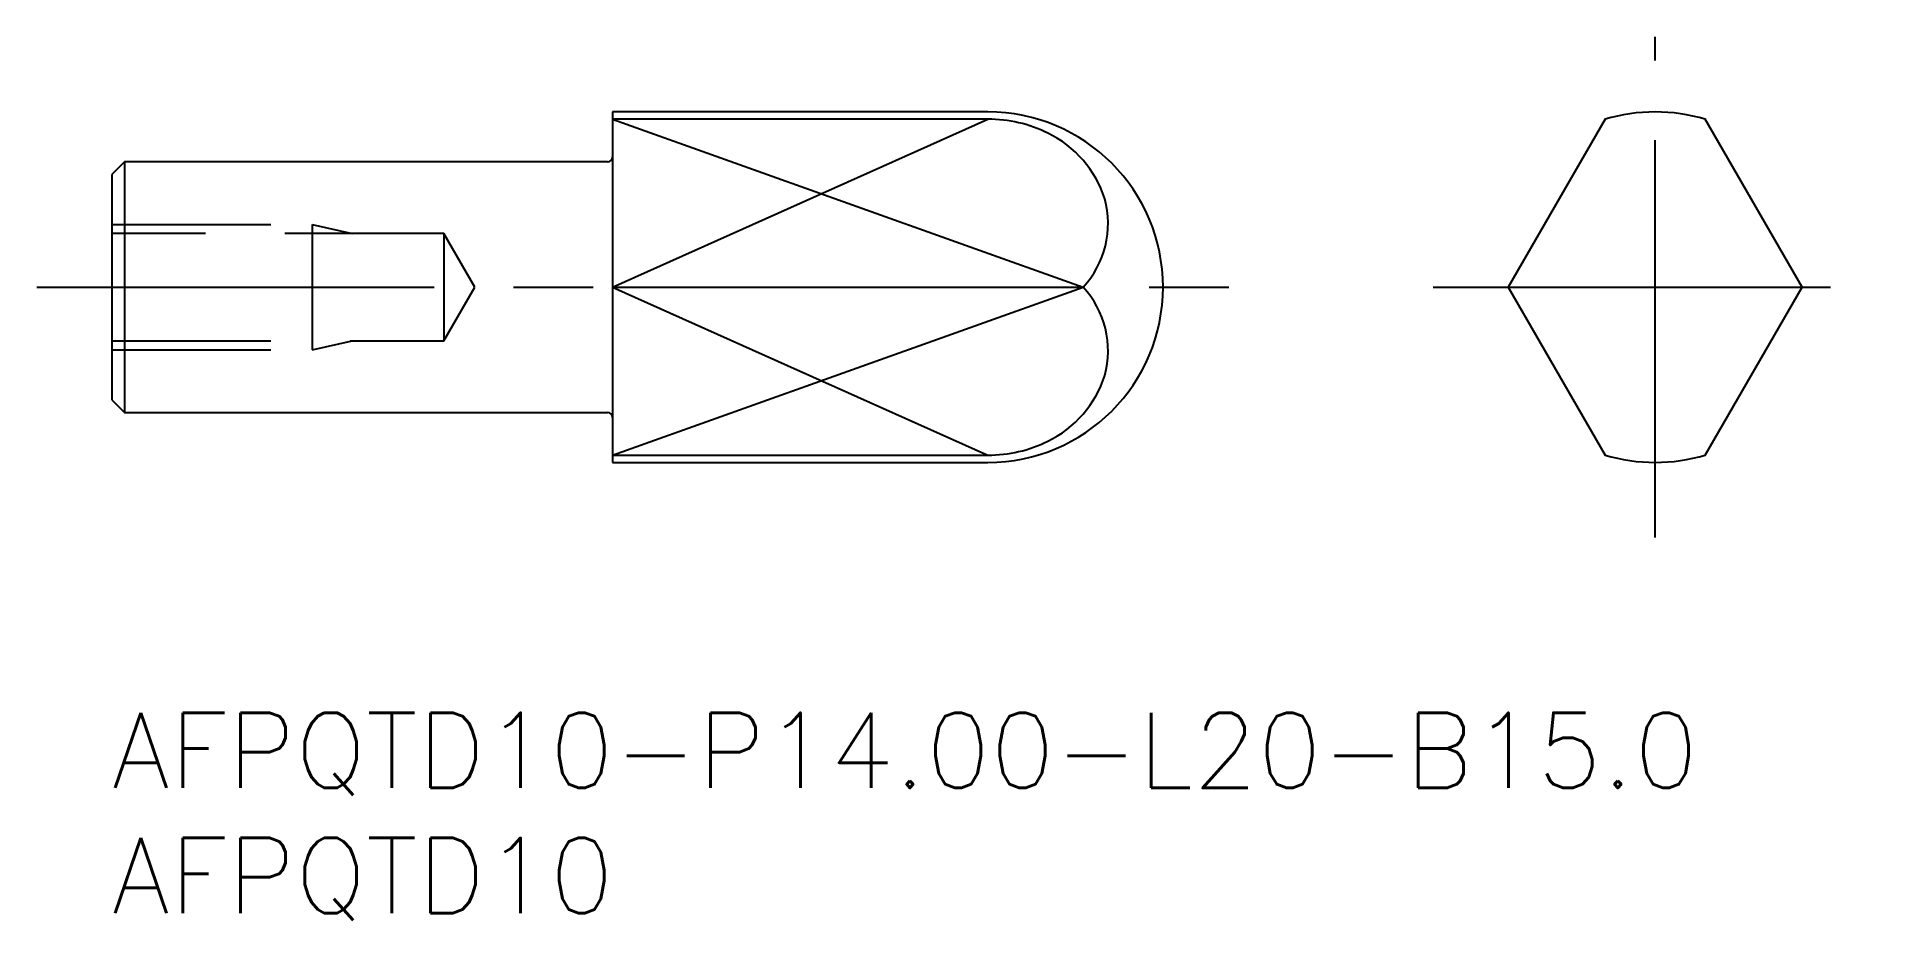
# Model space of a CAD drawing. Extents: x -3 to 70.5, y -8.3 to 27.
import ezdxf

# ---------------------------------------------------------------- set-up
doc = ezdxf.new("R2010")
doc.units = 0
doc.header["$LTSCALE"] = 0.5
doc.linetypes.add('CENTER', pattern=[50.8, 31.75, -6.35, 6.35, -6.35])
doc.linetypes.add('DASHED', pattern=[19.05, 12.7, -6.35])
for name, color, linetype in [('MSM_CENTER', 1, 'CENTER'), ('MSM_CONTINUOUS', 7, 'CONTINUOUS'), ('MSM_DASHED', 4, 'DASHED'), ('MSM_NARROW', 5, 'CONTINUOUS'), ('MSM_PART_NUMBER', 7, 'CONTINUOUS')]:
    doc.layers.add(name, color=color, linetype=linetype)
doc.styles.get("Standard").update_dxf_attribs({"font": 'txt.shx', "height": 3, "bigfont": 'bigfont.shx'})

# ---------------------------------------------------------------- blocks, each defined once
blk = doc.blocks.new('*U17')
at = {"layer": 'MSM_PART_NUMBER'}
blk.add_text('AFPQTD10-P14.00-L20-B15.0', height=3, dxfattribs=at).set_placement((0, -3))
blk = doc.blocks.new('*U18')
at = {"layer": 'MSM_PART_NUMBER'}
blk.add_text('AFPQTD10', height=3, dxfattribs=at).set_placement((0, -8))

msp = doc.modelspace()

# ---------------------------------------------------------------- linework, layer by layer
at = {"layer": 'MSM_CENTER'}
for p, q in [((61.664, 7), (61.664, 27)), ((-3, 17), (45, 17)), ((52.791, 17), (70.537, 17))]:
    msp.add_line(p, q, dxfattribs=at)
at = {"layer": 'MSM_CONTINUOUS'}
for p, q in [((35, 24), (20, 24)), ((20, 24), (20, 10)), ((35, 23.708), (20, 23.708)), ((59.664, 23.708), (55.791, 17)), ((67.537, 17), (63.664, 23.708)), ((0.5, 22), (0, 21.5)), ((0, 21.5), (0, 12.5)), ((19.8, 22), (0.5, 22)), ((0.5, 22), (0.5, 12)), ((20, 17), (38.809, 17)), ((55.791, 17), (59.664, 10.292)), ((63.664, 10.292), (67.537, 17)), ((0, 12.5), (0.5, 12)), ((0.5, 12), (19.8, 12)), ((20, 10.292), (35, 10.292)), ((20, 10), (35, 10))]:
    msp.add_line(p, q, dxfattribs=at)
for centre, radius, start, end in [((35, 17), 7, 270, 90), ((35.015, 18.31), 5.398, 63.82252, 90.15456), ((61.664, 17), 7, 73.39845, 106.60155), ((35.47, 19.185), 4.412, 17.70579, 64.12334), ((19.8, 22.2), 0.2, 270, 0), ((36.061, 19.543), 3.744, 317.21947, 15.23524), ((36.061, 14.457), 3.744, 344.76476, 42.78053), ((35.47, 14.815), 4.412, 295.87666, 342.29421), ((19.8, 11.8), 0.2, 0, 90), ((35.015, 15.69), 5.398, 269.84544, 296.17748), ((61.664, 17), 7, 253.39845, 286.60155)]:
    msp.add_arc(centre, radius, start, end, dxfattribs=at)
at = {"layer": 'MSM_DASHED'}
for p, q in [((0, 19.5), (8, 19.5)), ((13.259, 19.15), (0, 19.15)), ((8, 19.5), (8, 14.5)), ((8, 19.5), (9.6, 19.15)), ((14.5, 17), (13.259, 19.15)), ((13.259, 19.15), (13.259, 14.85)), ((13.259, 14.85), (14.5, 17)), ((0, 14.85), (13.259, 14.85)), ((8, 14.5), (9.6, 14.85)), ((0, 14.5), (8, 14.5))]:
    msp.add_line(p, q, dxfattribs=at)
at = {"layer": 'MSM_NARROW'}
for p, q in [((20, 23.708), (38.809, 17)), ((20, 17), (35, 23.708)), ((20, 10.292), (38.809, 17)), ((20, 17), (35, 10.292))]:
    msp.add_line(p, q, dxfattribs=at)

# ---------------------------------------------------------------- block references
at = {"layer": 'MSM_CONTINUOUS'}
for name in ['*U17', '*U18']:
    msp.add_blockref(name, (0, 0), dxfattribs=at)

doc.saveas('drawing.dxf')
